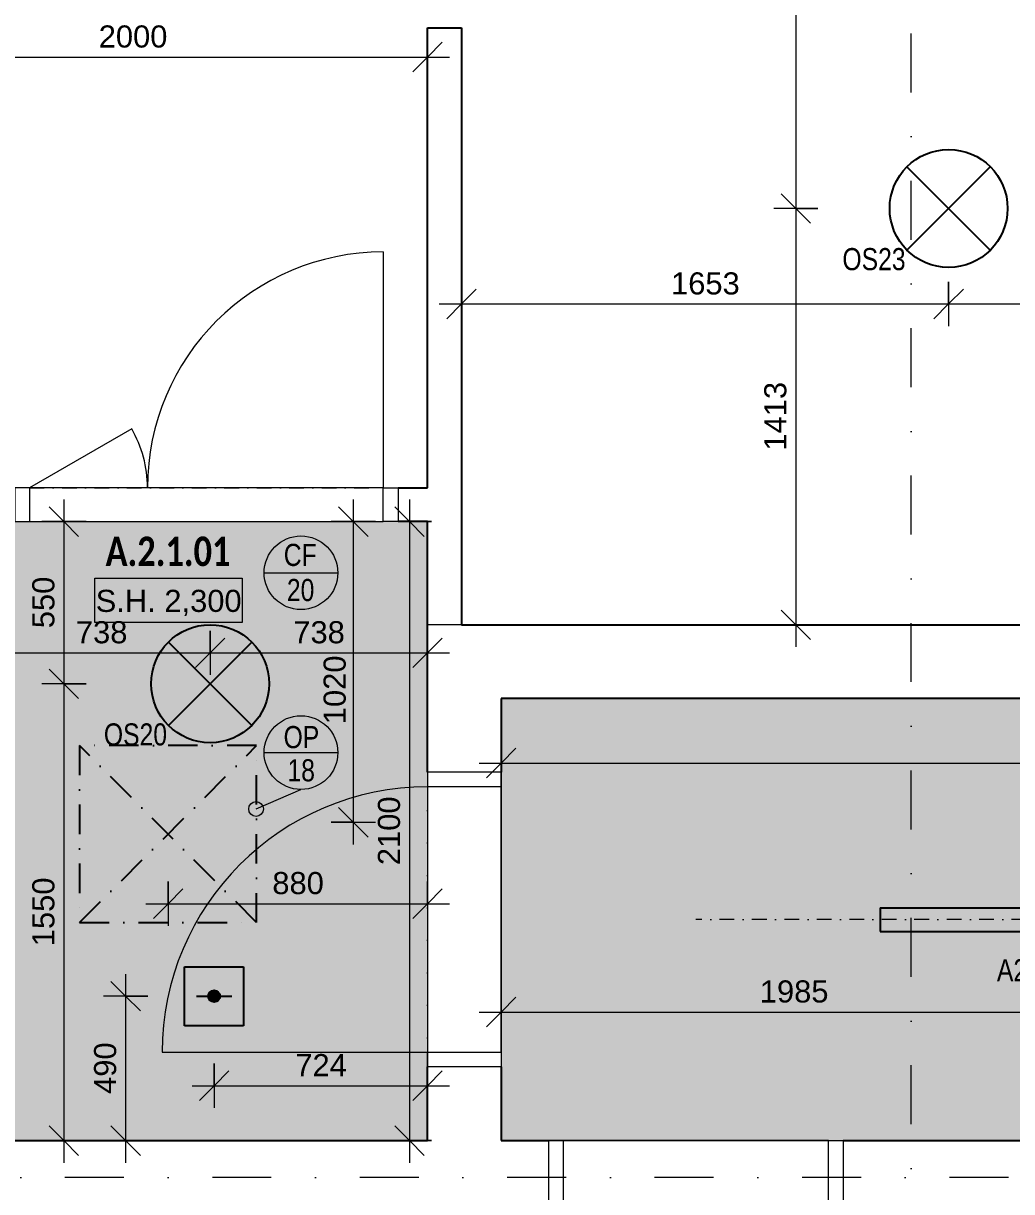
# Model space of a CAD drawing. Header units: millimetres. Extents: x -2015 to 46090, y -3604 to 14301.
# Drawn here: x 5089 to 8441, y 6802 to 10765 of the extents above; entities that cross this region are included whole.
import ezdxf

# ---------------------------------------------------------------- set-up
doc = ezdxf.new("R2010")
doc.units = ezdxf.units.MM
for name, pattern in [('ABMV_DashDot_2_2mm-S0_6mm', [110, 50, -30, 0, -30]), ('HA_DashDot_10mm-S3mm', [500, 200, -150, 0, -150]), ('HA_DashDot_2_2mm-S0_6mm', [110, 50, -30, 0, -30]), ('HA_DashDot_4mm-S1mm', [200, 100, -50, 0, -50])]:
    doc.linetypes.add(name, pattern=pattern)
for name, color, linetype, lineweight in [('A-____-____-DIMS', 9, 'Continuous', 5), ('A-____-____-DIMS-50', 9, 'Continuous', 5), ('A-AREA-____-IDEN', 9, 'Continuous', 9), ('A-CLNG-____-IDEN', 9, 'Continuous', 9), ('A-CLNG-____-PATT', 9, 'Continuous', 9), ('A-DETL-____-OTLN', 9, 'Continuous', 25), ('A-DETL-____-THIN', 9, 'Continuous', 9), ('A-DETL-GENF-OTLN', 9, 'Continuous', 9), ('A-DOOR-____-MCUT', 9, 'HA_DashDot_2_2mm-S0_6mm', 9), ('A-DOOR-____-OTLN', 9, 'Continuous', 9), ('A-DOOR-FRAM-OTLN', 9, 'Continuous', 9), ('A-FLOR-____-OVHD', 9, 'HA_DashDot_4mm-S1mm', 25), ('A-GENM-____-IDEN', 9, 'Continuous', 9), ('A-WALL-____-MCUT', 9, 'Continuous', 9), ('E-LITE-EQPM-IDEN', 9, 'Continuous', 9), ('E-LITE-EQPM-OTLN', 9, 'Continuous', 9), ('G-____-____-DIMS', 9, 'Continuous', 5), ('I-WALL-____-MCUT', 9, 'Continuous', 25), ('S-GRID-____-OTLN', 9, 'Continuous', 5)]:
    doc.layers.add(name, color=color, linetype=linetype, lineweight=lineweight)
doc.styles.add('Arial_1', font='arial.ttf', dxfattribs={"height": 75})
doc.styles.add('Arial_2', font='arial.ttf', dxfattribs={"width": 0.8, "height": 75})
doc.styles.add('Calibri_B', font='calibrib.ttf', dxfattribs={"width": 0.8, "height": 100})
doc.dimstyles.new('Inner_Dimensions', dxfattribs={"dimscale": 304.8, "dimtxt": 76.519455, "dimasz": 0.328084, "dimexe": 0.246063, "dimexo": 0.0625, "dimgap": 0.032808, "dimtad": 1, "dimdec": 0, "dimzin": 0, "dimdsep": 46, "dimtxsty": 'Arial_1', "dimblk1": 'OBLIQUE', "dimblk2": 'OBLIQUE', "dimsah": 1, "dimcen": 0.09, "dimdle": 0.246063, "dimazin": 0, "dimtfac": 1, "dimtdec": 4, "dimtix": 1, "dimtmove": 0, "dimatfit": 3, "dimfxl": 0.246063, "dimfxlon": 1, "dimtvp": 1, "dimtolj": 1, "dimtzin": 0, "dimlwd": 9, "dimlwe": 9, "dimarcsym": 2})
doc.dimstyles.new('Inner_Dimensions_1', dxfattribs={"dimscale": 304.8, "dimtxt": 76.519455, "dimasz": 0.328084, "dimexe": 0.246063, "dimexo": 0.0625, "dimgap": 0.032808, "dimtad": 1, "dimdec": 0, "dimzin": 0, "dimdsep": 46, "dimtxsty": 'Arial_1', "dimblk1": 'OBLIQUE', "dimblk2": 'OBLIQUE', "dimsah": 1, "dimcen": 0.09, "dimdle": 0.246063, "dimazin": 0, "dimtfac": 1, "dimtdec": 4, "dimtix": 1, "dimtmove": 2, "dimatfit": 3, "dimfxl": 0.246063, "dimfxlon": 1, "dimtvp": 1, "dimtolj": 1, "dimtzin": 0, "dimlwd": 9, "dimlwe": 9, "dimarcsym": 2})

# ---------------------------------------------------------------- blocks, each defined once
blk = doc.blocks.new('HA_DR_Single_Swing_Solid - In_BJ_900x2100_Vstupni-2215769-DSP_2NP-A')
at = {"layer": 'A-DOOR-____-MCUT'}
for p, q in [((-450, 125), (450, 125)), ((-450, -125), (450, -125))]:
    blk.add_line(p, q, dxfattribs=at)
at = {"layer": 'A-DOOR-____-OTLN'}
for p, q in [((-500, 125), (500, 125)), ((-500, -125), (500, -125))]:
    blk.add_line(p, q, dxfattribs=at)
at = {"layer": 'A-DOOR-____-OTLN', "lineweight": 5}
blk.add_line((450, -1025), (450, -125), dxfattribs=at)
blk.add_arc((450, -125), 900, 180, 270, dxfattribs=at)
at = {"layer": 'A-DOOR-FRAM-OTLN'}
for p, q in [((-450, 125), (-500, 125)), ((-500, 125), (-500, -125)), ((450, 125), (-450, 125)), ((-450, 125), (-450, -125)), ((450, -125), (450, 125)), ((450, 125), (500, 125)), ((500, 125), (500, -125)), ((-500, -125), (-450, -125)), ((-450, -125), (450, -125)), ((500, -125), (450, -125))]:
    blk.add_line(p, q, dxfattribs=at)
blk = doc.blocks.new('HA_DR_Double_Swing_Solid - In_BJ_1200x2100_800-2099677-DSP_2NP-A')
at = {"layer": 'A-DOOR-____-MCUT'}
for p, q in [((-600, 57.5), (600, 57.5)), ((-600, -57.5), (600, -57.5))]:
    blk.add_line(p, q, dxfattribs=at)
at = {"layer": 'A-DOOR-____-OTLN', "lineweight": 5}
for p, q in [((600, 857.5), (600, 57.5)), ((-253.6, 257.5), (-600, 57.5))]:
    blk.add_line(p, q, dxfattribs=at)
for centre, radius, start, end in [((600, 57.5), 800, 90, 180), ((-600, 57.5), 400, 360, 30)]:
    blk.add_arc(centre, radius, start, end, dxfattribs=at)
at = {"layer": 'A-DOOR-FRAM-OTLN'}
for p, q in [((-650, 57.5), (-650, -57.5)), ((-600, 57.5), (-650, 57.5)), ((-600, 57.5), (-600, -57.5)), ((600, 57.5), (-600, 57.5)), ((600, -57.5), (600, 57.5)), ((600, 57.5), (650, 57.5)), ((650, 57.5), (650, -57.5)), ((-650, -57.5), (-600, -57.5)), ((-600, -57.5), (600, -57.5)), ((650, -57.5), (600, -57.5))]:
    blk.add_line(p, q, dxfattribs=at)
blk = doc.blocks.new('HA_LF_GenericSymbol - OS23_pokoj-V3-DSP_2NP-A')
at = {"layer": 'E-LITE-EQPM-OTLN', "color": 11, "lineweight": 25}
for p, q in [((141.4, 141.4), (-141.4, -141.4)), ((-141.4, 141.4), (141.4, -141.4))]:
    blk.add_line(p, q, dxfattribs=at)
blk.add_circle((0, 0), 200, dxfattribs=at)
blk = doc.blocks.new('HA_LF_GenericSymbol_Linear - svitidlo 1400x80_os10-1866153-DSP_2NP-A')
at = {"layer": 'E-LITE-EQPM-OTLN', "color": 11, "lineweight": 25}
for p, q in [((40, 700), (-40, 700)), ((-40, 700), (-40, -700)), ((40, 700), (40, -700)), ((40, -700), (-40, -700))]:
    blk.add_line(p, q, dxfattribs=at)
blk = doc.blocks.new('HA_LF_GenericSymbol - OS20_chodby-2043339-DSP_2NP-A')
at = {"layer": 'E-LITE-EQPM-OTLN', "color": 11, "lineweight": 25}
for p, q in [((141.4, 141.4), (-141.4, -141.4)), ((-141.4, 141.4), (141.4, -141.4))]:
    blk.add_line(p, q, dxfattribs=at)
blk.add_circle((0, 0), 200, dxfattribs=at)
blk = doc.blocks.new('DIMBLOCK29-DSP_2NP-A')
at = {"layer": 'A-____-____-DIMS-50', "lineweight": 9}
for p, q in [((5226.6, 9075), (5176.6, 9125)), ((5226.6, 9150), (5226.6, 8525)), ((5301.6, 9075), (5151.6, 9075)), ((5226.6, 9075), (5276.6, 9025)), ((5226.6, 9075), (5301.6, 9075)), ((5226.6, 8525), (5176.6, 8575)), ((5301.6, 8525), (5151.6, 8525)), ((5226.6, 8525), (5276.6, 8475)), ((5226.6, 8525), (5301.6, 8525))]:
    blk.add_line(p, q, dxfattribs=at)
at = {"layer": 'A-____-____-DIMS-50', "color": 0, "lineweight": 9, "insert": (5119.2, 8713.5), "char_height": 75, "width": 207.662, "attachment_point": 1, "rotation": 90, "line_spacing_factor": 0.941778, "style": 'Arial_1'}
blk.add_mtext('550', dxfattribs=at)
blk = doc.blocks.new('_Oblique')
at = {"color": 0, "linetype": 'ByBlock', "lineweight": -2}
blk.add_line((-0.5, -0.5), (0.5, 0.5), dxfattribs=at)
blk = doc.blocks.new('DIMBLOCK30-DSP_2NP-A')
at = {"layer": 'A-____-____-DIMS-50', "lineweight": 9}
for p, q in [((5226.6, 8525), (5176.6, 8575)), ((5301.6, 8525), (5151.6, 8525)), ((5226.6, 8525), (5226.6, 6900)), ((5226.6, 8525), (5276.6, 8475)), ((5226.6, 8525), (5301.6, 8525)), ((5226.6, 6975), (5176.6, 7025)), ((5301.6, 6975), (5151.6, 6975)), ((5226.6, 6975), (5276.6, 6925)), ((5226.6, 6975), (5301.6, 6975))]:
    blk.add_line(p, q, dxfattribs=at)
at = {"layer": 'A-____-____-DIMS-50', "color": 0, "lineweight": 9, "insert": (5119.2, 7634.6), "char_height": 75, "width": 276.883, "attachment_point": 1, "rotation": 90, "line_spacing_factor": 0.941778, "style": 'Arial_1'}
blk.add_mtext('1550', dxfattribs=at)
blk = doc.blocks.new('DIMBLOCK54-DSP_2NP-A')
at = {"layer": 'A-____-____-DIMS-50', "lineweight": 9}
for p, q in [((6710, 7486.3), (6710, 7336.3)), ((6710, 7411.3), (6710, 7486.3)), ((6710, 7411.3), (6760, 7461.3)), ((8695, 7486.3), (8695, 7336.3)), ((8695, 7411.3), (8695, 7486.3)), ((8695, 7411.3), (8745, 7461.3)), ((6635, 7411.3), (8695, 7411.3)), ((6710, 7411.3), (6660, 7361.3)), ((8695, 7411.3), (8645, 7361.3))]:
    blk.add_line(p, q, dxfattribs=at)
at = {"layer": 'A-____-____-DIMS-50', "color": 0, "lineweight": 9, "insert": (7587.1, 7518.6), "char_height": 75, "width": 276.883, "attachment_point": 1, "line_spacing_factor": 0.941778, "style": 'Arial_1'}
blk.add_mtext('1985', dxfattribs=at)
blk = doc.blocks.new('DIMBLOCK85-DSP_2NP-A')
at = {"layer": 'A-____-____-DIMS-50', "lineweight": 9}
for p, q in [((7709.4, 11625), (7709.4, 10137.5)), ((7709.4, 11550), (7659.4, 11600)), ((7784.4, 11550), (7634.4, 11550)), ((7709.4, 11550), (7759.4, 11500)), ((7709.4, 11550), (7784.4, 11550)), ((7709.4, 10137.5), (7659.4, 10187.5)), ((7784.4, 10137.5), (7634.4, 10137.5)), ((7709.4, 10137.5), (7759.4, 10087.5)), ((7709.4, 10137.5), (7784.4, 10137.5))]:
    blk.add_line(p, q, dxfattribs=at)
at = {"layer": 'A-____-____-DIMS-50', "color": 0, "lineweight": 9, "insert": (7602.1, 10901.4), "char_height": 75, "width": 276.883, "attachment_point": 1, "rotation": 90, "line_spacing_factor": 0.941778, "style": 'Arial_1'}
blk.add_mtext('1413', dxfattribs=at)
blk = doc.blocks.new('DIMBLOCK86-DSP_2NP-A')
at = {"layer": 'A-____-____-DIMS-50', "lineweight": 9}
for p, q in [((7709.4, 10137.5), (7659.4, 10187.5)), ((7784.4, 10137.5), (7634.4, 10137.5)), ((7709.4, 10137.5), (7709.4, 8650)), ((7709.4, 10137.5), (7759.4, 10087.5)), ((7709.4, 10137.5), (7784.4, 10137.5)), ((7709.4, 8725), (7659.4, 8775)), ((7784.4, 8725), (7634.4, 8725)), ((7709.4, 8725), (7759.4, 8675)), ((7709.4, 8725), (7784.4, 8725))]:
    blk.add_line(p, q, dxfattribs=at)
at = {"layer": 'A-____-____-DIMS-50', "color": 0, "lineweight": 9, "insert": (7602.1, 9315.9), "char_height": 75, "width": 276.883, "attachment_point": 1, "rotation": 90, "line_spacing_factor": 0.941778, "style": 'Arial_1'}
blk.add_mtext('1413', dxfattribs=at)
blk = doc.blocks.new('DIMBLOCK95-DSP_2NP-A')
at = {"layer": 'A-____-____-DIMS-50', "lineweight": 9}
for p, q in [((6208.1, 9075), (6158.1, 9125)), ((6208.1, 9150), (6208.1, 7980)), ((6283.1, 9075), (6133.1, 9075)), ((6208.1, 9075), (6258.1, 9025)), ((6208.1, 9075), (6283.1, 9075)), ((6208.1, 8055), (6158.1, 8105)), ((6133.1, 8055), (6283.1, 8055)), ((6208.1, 8055), (6133.1, 8055)), ((6208.1, 8055), (6258.1, 8005))]:
    blk.add_line(p, q, dxfattribs=at)
at = {"layer": 'A-____-____-DIMS-50', "color": 0, "lineweight": 9, "insert": (6107.4, 8387.8), "char_height": 75, "width": 276.883, "attachment_point": 1, "rotation": 90, "line_spacing_factor": 0.941778, "style": 'Arial_1'}
blk.add_mtext('1020', dxfattribs=at)
blk = doc.blocks.new('HA_TAG_GM_Products - Generic-588599-DSP_2NP-A')
at = {"layer": 'A-GENM-____-IDEN'}
blk.add_line((-2.5, 0), (2.5, 0), dxfattribs=at)
blk.add_circle((0, 0), 2.5, dxfattribs=at)
blk = doc.blocks.new('Spot Elevations - Generic-448778-DSP_2NP-A')
at = {"layer": 'G-____-____-DIMS', "lineweight": 9}
for p, q in [((-5, 0), (-5, 3)), ((-5, 3), (5, 3)), ((5, 3), (5, 0)), ((5, 0), (-5, 0))]:
    blk.add_line(p, q, dxfattribs=at)
blk = doc.blocks.new('HA_Tag_Ceiling - Group _ Type Mark-1591810-DSP_2NP-A')
at = {"layer": 'A-CLNG-____-IDEN'}
blk.add_line((-2.5, 0), (2.5, 0), dxfattribs=at)
blk.add_circle((0, 0), 2.5, dxfattribs=at)
blk = doc.blocks.new('DIMBLOCK104-DSP_2NP-A')
at = {"layer": 'A-____-____-DIMS-50', "lineweight": 9}
for p, q in [((5580, 7853.9), (5580, 7703.9)), ((5580, 7778.9), (5580, 7853.9)), ((6460, 7853.9), (6460, 7703.9)), ((6460, 7778.9), (6460, 7853.9)), ((5580, 7778.9), (5630, 7828.9)), ((6460, 7778.9), (6510, 7828.9)), ((5505, 7778.9), (6535, 7778.9)), ((5580, 7778.9), (5530, 7728.9)), ((6460, 7778.9), (6410, 7728.9))]:
    blk.add_line(p, q, dxfattribs=at)
at = {"layer": 'A-____-____-DIMS-50', "color": 0, "lineweight": 9, "insert": (5933.5, 7886.3), "char_height": 75, "width": 207.662, "attachment_point": 1, "line_spacing_factor": 0.941778, "style": 'Arial_1'}
blk.add_mtext('880', dxfattribs=at)
blk = doc.blocks.new('DIMBLOCK107-DSP_2NP-A')
at = {"layer": 'A-____-____-DIMS-50', "lineweight": 9}
for p, q in [((5736.1, 7236.3), (5736.1, 7086.3)), ((5736.1, 7161.3), (5736.1, 7236.3)), ((6460, 7236.3), (6460, 7086.3)), ((6460, 7161.3), (6460, 7236.3)), ((5736.1, 7161.3), (5786.1, 7211.3)), ((6460, 7161.3), (6510, 7211.3)), ((5661.1, 7161.3), (6535, 7161.3)), ((5736.1, 7161.3), (5686.1, 7111.3)), ((6460, 7161.3), (6410, 7111.3))]:
    blk.add_line(p, q, dxfattribs=at)
at = {"layer": 'A-____-____-DIMS-50', "color": 0, "lineweight": 9, "insert": (6011.5, 7268.6), "char_height": 75, "width": 207.662, "attachment_point": 1, "line_spacing_factor": 0.941778, "style": 'Arial_1'}
blk.add_mtext('724', dxfattribs=at)
blk = doc.blocks.new('DIMBLOCK108-DSP_2NP-A')
at = {"layer": 'A-____-____-DIMS-50', "lineweight": 9}
for p, q in [((5436, 7540), (5436, 6900)), ((5436, 7465), (5386, 7515)), ((5511, 7465), (5361, 7465)), ((5436, 7465), (5486, 7415)), ((5436, 7465), (5511, 7465)), ((5436, 6975), (5386, 7025)), ((5511, 6975), (5361, 6975)), ((5436, 6975), (5486, 6925)), ((5436, 6975), (5511, 6975))]:
    blk.add_line(p, q, dxfattribs=at)
at = {"layer": 'A-____-____-DIMS-50', "color": 0, "lineweight": 9, "insert": (5328.7, 7133.5), "char_height": 75, "width": 207.662, "attachment_point": 1, "rotation": 90, "line_spacing_factor": 0.941778, "style": 'Arial_1'}
blk.add_mtext('490', dxfattribs=at)
blk = doc.blocks.new('DIMBLOCK113-DSP_2NP-A')
at = {"layer": 'A-____-____-DIMS-50', "lineweight": 9}
for p, q in [((4985, 8704.9), (4985, 8554.9)), ((4985, 8629.9), (4985, 8704.9)), ((5722.5, 8704.9), (5722.5, 8554.9)), ((5722.5, 8629.9), (5722.5, 8704.9)), ((4985, 8629.9), (5035, 8679.9)), ((5722.5, 8629.9), (5772.5, 8679.9)), ((4910, 8629.9), (5722.5, 8629.9)), ((4985, 8629.9), (4935, 8579.9)), ((5722.5, 8629.9), (5672.5, 8579.9))]:
    blk.add_line(p, q, dxfattribs=at)
at = {"layer": 'A-____-____-DIMS-50', "color": 0, "lineweight": 9, "insert": (5267.2, 8737.3), "char_height": 75, "width": 207.662, "attachment_point": 1, "line_spacing_factor": 0.941778, "style": 'Arial_1'}
blk.add_mtext('738', dxfattribs=at)
blk = doc.blocks.new('DIMBLOCK114-DSP_2NP-A')
at = {"layer": 'A-____-____-DIMS-50', "lineweight": 9}
for p, q in [((5722.5, 8704.9), (5722.5, 8554.9)), ((5722.5, 8629.9), (5722.5, 8704.9)), ((6460, 8704.9), (6460, 8554.9)), ((6460, 8629.9), (6460, 8704.9)), ((5722.5, 8629.9), (5772.5, 8679.9)), ((6460, 8629.9), (6510, 8679.9)), ((5722.5, 8629.9), (5672.5, 8579.9)), ((5722.5, 8629.9), (6535, 8629.9)), ((6460, 8629.9), (6410, 8579.9))]:
    blk.add_line(p, q, dxfattribs=at)
at = {"layer": 'A-____-____-DIMS-50', "color": 0, "lineweight": 9, "insert": (6004.7, 8737.3), "char_height": 75, "width": 207.662, "attachment_point": 1, "line_spacing_factor": 0.941778, "style": 'Arial_1'}
blk.add_mtext('738', dxfattribs=at)
blk = doc.blocks.new('DIMBLOCK127-DSP_2NP-A')
at = {"layer": 'A-____-____-DIMS-50', "lineweight": 9}
for p, q in [((6575, 9888.4), (6575, 9738.4)), ((6575, 9813.4), (6575, 9888.4)), ((8227.7, 9888.4), (8227.7, 9738.4)), ((8227.7, 9813.4), (8227.7, 9888.4)), ((6575, 9813.4), (6625, 9863.4)), ((8227.7, 9813.4), (8277.7, 9863.4)), ((6500, 9813.4), (8227.7, 9813.4)), ((6575, 9813.4), (6525, 9763.4)), ((8227.7, 9813.4), (8177.7, 9763.4))]:
    blk.add_line(p, q, dxfattribs=at)
at = {"layer": 'A-____-____-DIMS-50', "color": 0, "lineweight": 9, "insert": (7286, 9920.7), "char_height": 75, "width": 276.883, "attachment_point": 1, "line_spacing_factor": 0.941778, "style": 'Arial_1'}
blk.add_mtext('1653', dxfattribs=at)
blk = doc.blocks.new('DIMBLOCK128-DSP_2NP-A')
at = {"layer": 'A-____-____-DIMS-50', "lineweight": 9}
for p, q in [((8227.7, 9888.4), (8227.7, 9738.4)), ((8227.7, 9813.4), (8227.7, 9888.4)), ((9880.4, 9888.4), (9880.4, 9738.4)), ((9880.4, 9813.4), (9880.4, 9888.4)), ((8227.7, 9813.4), (8277.7, 9863.4)), ((9880.4, 9813.4), (9930.4, 9863.4)), ((8227.7, 9813.4), (8177.7, 9763.4)), ((8227.7, 9813.4), (9955.4, 9813.4)), ((9880.4, 9813.4), (9830.4, 9763.4))]:
    blk.add_line(p, q, dxfattribs=at)
at = {"layer": 'A-____-____-DIMS-50', "color": 0, "lineweight": 9, "insert": (8938.7, 9920.7), "char_height": 75, "width": 276.883, "attachment_point": 1, "line_spacing_factor": 0.941778, "style": 'Arial_1'}
blk.add_mtext('1653', dxfattribs=at)
blk = doc.blocks.new('DIMBLOCK131-DSP_2NP-A')
at = {"layer": 'A-____-____-DIMS-50', "lineweight": 9}
for p, q in [((4460, 10576.1), (4460, 10726.1)), ((6460, 10726.1), (6460, 10576.1)), ((6460, 10651.1), (6460, 10726.1)), ((4460, 10651.1), (4510, 10701.1)), ((6460, 10651.1), (6510, 10701.1)), ((4385, 10651.1), (6535, 10651.1)), ((4460, 10651.1), (4410, 10601.1)), ((4460, 10651.1), (4460, 10576.1)), ((6460, 10651.1), (6410, 10601.1))]:
    blk.add_line(p, q, dxfattribs=at)
at = {"layer": 'A-____-____-DIMS-50', "color": 0, "lineweight": 9, "insert": (5344.6, 10758.4), "char_height": 75, "width": 276.883, "attachment_point": 1, "line_spacing_factor": 0.941778, "style": 'Arial_1'}
blk.add_mtext('2000', dxfattribs=at)
blk = doc.blocks.new('DIMBLOCK163-DSP_2NP-A')
at = {"layer": 'A-____-____-DIMS-50', "lineweight": 9}
for p, q in [((6710, 8330.9), (6710, 8180.9)), ((6710, 8255.9), (6710, 8330.9)), ((18845, 8330.9), (18845, 8180.9)), ((18845, 8255.9), (18845, 8330.9)), ((6710, 8255.9), (6760, 8305.9)), ((18845, 8255.9), (18895, 8305.9)), ((6635, 8255.9), (18920, 8255.9)), ((6710, 8255.9), (6660, 8205.9)), ((18845, 8255.9), (18795, 8205.9))]:
    blk.add_line(p, q, dxfattribs=at)
at = {"layer": 'A-____-____-DIMS-50', "color": 0, "lineweight": 9, "insert": (12633.3, 8363.2), "char_height": 75, "width": 346.103, "attachment_point": 1, "line_spacing_factor": 0.941778, "style": 'Arial_1'}
blk.add_mtext('12135', dxfattribs=at)
blk = doc.blocks.new('DIMBLOCK167-DSP_2NP-A')
at = {"layer": 'A-____-____-DIMS-50', "lineweight": 9}
for p, q in [((6399, 9075), (6349, 9125)), ((6399, 9150), (6399, 6900)), ((6474, 9075), (6324, 9075)), ((6399, 9075), (6449, 9025)), ((6399, 9075), (6474, 9075)), ((6399, 6975), (6349, 7025)), ((6474, 6975), (6324, 6975)), ((6399, 6975), (6449, 6925)), ((6399, 6975), (6474, 6975))]:
    blk.add_line(p, q, dxfattribs=at)
at = {"layer": 'A-____-____-DIMS-50', "color": 0, "lineweight": 9, "insert": (6291.6, 7909.6), "char_height": 75, "width": 276.883, "attachment_point": 1, "rotation": 90, "line_spacing_factor": 0.941778, "style": 'Arial_1'}
blk.add_mtext('2100', dxfattribs=at)

msp = doc.modelspace()

# ---------------------------------------------------------------- hatches: boundary and pattern name
at = {"layer": 'A-CLNG-____-PATT', "lineweight": 5}
msp.add_hatch(color=256, dxfattribs=at).paths.add_polyline_path([(6920, 6975), (18845, 6975), (18845, 8475), (16710, 8475), (16710, 11550), (14910, 11550), (14910, 8475), (6710, 8475), (6710, 6975), (6870, 6975)])
h = msp.add_hatch(color=256, dxfattribs=at)
h.paths.add_polyline_path([(4985, 6975), (6460, 6975), (6460, 9075), (4985, 9075), (4985.2, 8580), (5005, 8580), (5005, 7655), (4985, 7655)])
h.paths.add_polyline_path([(5736.1, 7445), (5730.9, 7445.7), (5726.1, 7447.7), (5721.9, 7450.9), (5718.8, 7455), (5716.8, 7459.8), (5716.1, 7465), (5716.8, 7470.2), (5718.8, 7475), (5721.9, 7479.1), (5726.1, 7482.3), (5730.9, 7484.3), (5736.1, 7485), (5741.3, 7484.3), (5746.1, 7482.3), (5750.2, 7479.1), (5753.4, 7475), (5755.4, 7470.2), (5756.1, 7465), (5755.4, 7459.8), (5753.4, 7455), (5750.2, 7450.9), (5746.1, 7447.7), (5741.3, 7445.7)])
at = {"layer": 'A-DETL-GENF-OTLN'}
msp.add_hatch(color=1, dxfattribs=at).paths.add_polyline_path([(5736.1, 7445), (5741.3, 7445.7), (5746.1, 7447.7), (5750.2, 7450.9), (5753.4, 7455), (5755.4, 7459.8), (5756.1, 7465), (5755.4, 7470.2), (5753.4, 7475), (5750.2, 7479.1), (5746.1, 7482.3), (5741.3, 7484.3), (5736.1, 7485), (5730.9, 7484.3), (5726.1, 7482.3), (5721.9, 7479.1), (5718.8, 7475), (5716.8, 7470.2), (5716.1, 7465), (5716.8, 7459.8), (5718.8, 7455), (5721.9, 7450.9), (5726.1, 7447.7), (5730.9, 7445.7)])
at = {"layer": 'A-GENM-____-IDEN'}
h = msp.add_hatch(color=256, dxfattribs=at)
edge = h.paths.add_edge_path()
edge.add_arc((5878.4, 8100.1), 25, 0, 360)

# ---------------------------------------------------------------- linework, layer by layer
at = {"layer": 'A-DETL-____-OTLN', "linetype": 'ABMV_DashDot_2_2mm-S0_6mm', "lineweight": 5}
msp.add_line((17960, 7725), (7370, 7725), dxfattribs=at)
at = {"layer": 'A-DETL-____-OTLN'}
for p, q in [((5636.1, 7565), (5836.1, 7565)), ((5636.1, 7365), (5636.1, 7565)), ((5836.1, 7565), (5836.1, 7365)), ((5676.1, 7465), (5796.1, 7465)), ((5736.1, 7445), (5736.1, 7485)), ((5836.1, 7365), (5636.1, 7365))]:
    msp.add_line(p, q, dxfattribs=at)
msp.add_circle((5736.1, 7465), 20, dxfattribs=at)
at = {"layer": 'A-DETL-____-THIN'}
for start, end in [(0, 180), (180, 0)]:
    msp.add_arc((5736.1, 7465), 20, start, end, dxfattribs=at)
at = {"layer": 'A-FLOR-____-OVHD'}
for p, q in [((5880, 8315), (5280, 8315)), ((5280, 8315), (5280, 7715)), ((5880, 7715), (5280, 8315)), ((5280, 7715), (5880, 8315)), ((5880, 7715), (5880, 8315)), ((5280, 7715), (5880, 7715))]:
    msp.add_line(p, q, dxfattribs=at)
at = {"layer": 'A-GENM-____-IDEN'}
msp.add_line((5878.4, 8100.1), (6030.7, 8166.5), dxfattribs=at)
msp.add_circle((5878.4, 8100.1), 25, dxfattribs=at)
at = {"layer": 'A-WALL-____-MCUT'}
msp.add_line((6575, 8725), (6460, 8725), dxfattribs=at)
at = {"layer": 'I-WALL-____-MCUT'}
for p, q in [((6460, 9190), (6460, 10750)), ((6460, 10750), (6575, 10750)), ((6575, 10750), (6575, 8725)), ((6360, 9190), (6460, 9190)), ((6460, 9075), (6360, 9075)), ((6460, 8225), (6460, 9075)), ((6575, 8725), (9880.4, 8725)), ((6710, 8475), (6710, 8225)), ((13860, 8475), (6710, 8475)), ((6460, 6975), (6460, 7225)), ((6710, 7225), (6710, 6975)), ((4985, 6975), (6460, 6975)), ((6710, 6975), (6870, 6975)), ((7870, 6975), (11475, 6975))]:
    msp.add_line(p, q, dxfattribs=at)
at = {"layer": 'S-GRID-____-OTLN', "linetype": 'HA_DashDot_10mm-S3mm', "lineweight": 9}
for p, q in [((8100, -1971.1), (8100, 12668.2)), ((25434, 6850), (-414.9, 6850))]:
    msp.add_line(p, q, dxfattribs=at)

# ---------------------------------------------------------------- block references
at = {"layer": 'A-CLNG-____-IDEN', "xscale": 49.99999999999998, "yscale": 49.99999999999998, "zscale": 49.99999999999998}
msp.add_blockref('HA_Tag_Ceiling - Group _ Type Mark-1591810-DSP_2NP-A', (6030.7, 8901.5), dxfattribs=at)
at = {"layer": 'A-DOOR-____-OTLN'}
for name, p in [('HA_DR_Double_Swing_Solid - In_BJ_1200x2100_800-2099677-DSP_2NP-A', (5710, 9132.5)), ('HA_DR_Single_Swing_Solid - In_BJ_900x2100_Vstupni-2215769-DSP_2NP-A', (7370, 6850))]:
    msp.add_blockref(name, p, dxfattribs=at)
at = {"layer": 'A-DOOR-____-OTLN', "rotation": 270.0000000000001}
msp.add_blockref('HA_DR_Single_Swing_Solid - In_BJ_900x2100_Vstupni-2215769-DSP_2NP-A', (6585, 7725), dxfattribs=at)
at = {"layer": 'A-GENM-____-IDEN', "xscale": 49.99999999999998, "yscale": 49.99999999999998, "zscale": 49.99999999999998}
msp.add_blockref('HA_TAG_GM_Products - Generic-588599-DSP_2NP-A', (6030.7, 8291.5), dxfattribs=at)
at = {"layer": 'E-LITE-EQPM-OTLN', "color": 11, "lineweight": 25}
for name, p in [('HA_LF_GenericSymbol - OS23_pokoj-V3-DSP_2NP-A', (8227.7, 10137.5)), ('HA_LF_GenericSymbol - OS20_chodby-2043339-DSP_2NP-A', (5722.5, 8525))]:
    msp.add_blockref(name, p, dxfattribs=at)
at = {"layer": 'E-LITE-EQPM-OTLN', "color": 11, "lineweight": 25, "rotation": 89.9999999999999}
msp.add_blockref('HA_LF_GenericSymbol_Linear - svitidlo 1400x80_os10-1866153-DSP_2NP-A', (8695, 7725), dxfattribs=at)
at = {"layer": 'G-____-____-DIMS', "lineweight": 9, "xscale": 49.99999999999998, "yscale": 49.99999999999998, "zscale": 49.99999999999998}
msp.add_blockref('Spot Elevations - Generic-448778-DSP_2NP-A', (5581.1, 8732.8), dxfattribs=at)

# ---------------------------------------------------------------- texts
at = {"layer": 'A-AREA-____-IDEN', "lineweight": 5, "insert": (5367.8, 9024.3), "char_height": 100, "width": 525.907, "attachment_point": 1, "style": 'Calibri_B'}
msp.add_mtext('A.2.1.01', dxfattribs=at)
at = {"layer": 'A-CLNG-____-IDEN', "lineweight": 5, "char_height": 75, "attachment_point": 1, "style": 'Arial_2'}
for s, insert, width in [('CF', (5972.3, 8999.6), 137.89), ('20', (5982.9, 8880.5), 115.443)]:
    msp.add_mtext(s, dxfattribs=dict(at, insert=insert, width=width))
at = {"layer": 'A-GENM-____-IDEN', "lineweight": 5, "char_height": 75, "attachment_point": 1, "style": 'Arial_2'}
for s, insert, width in [('OP', (5971.7, 8381.6), 147.51), ('18', (5984.9, 8268.9), 115.443)]:
    msp.add_mtext(s, dxfattribs=dict(at, insert=insert, width=width))
at = {"layer": 'E-LITE-EQPM-IDEN', "lineweight": 5, "char_height": 75, "attachment_point": 1, "style": 'Arial_2'}
for s, insert, width in [('OS23', (7867.3, 10003.1), 262.953), ('OS20', (5362.1, 8390.6), 262.953), ('A2', (8391.4, 7590.6), 125.063)]:
    msp.add_mtext(s, dxfattribs=dict(at, insert=insert, width=width))
at = {"layer": 'G-____-____-DIMS', "lineweight": 9, "insert": (5334.4, 8843.7), "char_height": 75, "width": 592.246, "attachment_point": 1, "line_spacing_factor": 0.941778, "style": 'Arial_1'}
msp.add_mtext('S.H. 2,300', dxfattribs=at)

# ---------------------------------------------------------------- dimensions: what is measured, and where the dimension line sits
at = {"layer": 'A-____-____-DIMS', "lineweight": 9}
for base, p1, p2, override, picture, middle in [((7709.4198628, 10137.5), (7784.4198628, 11550), (7784.4198628, 10137.5), {"dimpost": '<>', "dimfxl": 1412.5}, 'DIMBLOCK85-DSP_2NP-A', (7652.0526375, 11039.8247037)), ((6208.1, 8055), (6283.1, 9075), (6133.1, 8055), {"dimpost": '<>', "dimfxl": 1030.970417}, 'DIMBLOCK95-DSP_2NP-A', (6157.4, 8526.3))]:
    dim = msp.add_linear_dim(base=base, p1=p1, p2=p2, angle=90, dimstyle='Inner_Dimensions_1', override=override, dxfattribs=at)
    dim.commit()
    dim.dimension.update_dxf_attribs({"geometry": picture, "text_midpoint": middle, "dimtype": 160, "text_rotation": 90})
for base, p1, p2, override, picture, middle in [((6460, 10651.1), (4460, 10576.1), (6460, 10726.1), {"dimpost": '<>', "dimfxl": 2005.617112}, 'DIMBLOCK131-DSP_2NP-A', (5460, 10699.4)), ((8227.7, 9813.4), (6575, 9888.4), (8227.7, 9888.4), {"dimpost": '<>', "dimfxl": 1652.7}, 'DIMBLOCK127-DSP_2NP-A', (7401.4, 9861.7)), ((9880.4, 9813.4), (8227.7, 9888.4), (9880.4, 9888.4), {"dimpost": '<>', "dimfxl": 1652.7}, 'DIMBLOCK128-DSP_2NP-A', (9054.1, 9861.7)), ((5722.5, 8629.8881188), (4985, 8704.8881188), (5722.5, 8704.8881188), {"dimpost": '<>', "dimfxl": 737.5}, 'DIMBLOCK113-DSP_2NP-A', (5353.75, 8678.2066729)), ((6460, 8629.8881188), (5722.5, 8704.8881188), (6460, 8704.8881188), {"dimpost": '<>', "dimfxl": 737.5}, 'DIMBLOCK114-DSP_2NP-A', (6091.25, 8678.2066729)), ((18845, 8255.9), (6710, 8330.9), (18845, 8330.9), {"dimpost": '<>', "dimfxl": 12135}, 'DIMBLOCK163-DSP_2NP-A', (12777.5, 8304.2)), ((6460, 7778.9), (5580, 7853.9), (6460, 7853.9), {"dimpost": '<>', "dimfxl": 880}, 'DIMBLOCK104-DSP_2NP-A', (6020, 7827.2)), ((8695, 7411.3), (6710, 7486.3), (8695, 7486.3), {"dimpost": '<>', "dimfxl": 1985}, 'DIMBLOCK54-DSP_2NP-A', (7702.5, 7459.6)), ((6460, 7161.3), (5736.1, 7236.3), (6460, 7236.3), {"dimpost": '<>', "dimfxl": 723.910092}, 'DIMBLOCK107-DSP_2NP-A', (6098, 7208.9))]:
    dim = msp.add_linear_dim(base=base, p1=p1, p2=p2, dimstyle='Inner_Dimensions', override=override, dxfattribs=at)
    dim.commit()
    dim.dimension.update_dxf_attribs({"geometry": picture, "text_midpoint": middle})
for base, p1, p2, override, picture, middle in [((7709.4198628, 8725), (7784.4198628, 10137.5), (7784.4198628, 8725), {"dimpost": '<>', "dimfxl": 1412.5}, 'DIMBLOCK86-DSP_2NP-A', (7661.1013087, 9431.25)), ((5226.6, 8525), (5301.6, 9075), (5301.6, 8525), {"dimpost": '<>', "dimfxl": 550}, 'DIMBLOCK29-DSP_2NP-A', (5178.3, 8800)), ((6399, 6975), (6474, 9075), (6474, 6975), {"dimpost": '<>', "dimfxl": 2100}, 'DIMBLOCK167-DSP_2NP-A', (6350.7, 8025)), ((5226.6, 6975), (5301.6, 8525), (5301.6, 6975), {"dimpost": '<>', "dimfxl": 1550}, 'DIMBLOCK30-DSP_2NP-A', (5178.3, 7750)), ((5436, 6975), (5511, 7465), (5511, 6975), {"dimpost": '<>', "dimfxl": 490}, 'DIMBLOCK108-DSP_2NP-A', (5387.7, 7220))]:
    dim = msp.add_linear_dim(base=base, p1=p1, p2=p2, angle=90, dimstyle='Inner_Dimensions', override=override, dxfattribs=at)
    dim.commit()
    dim.dimension.update_dxf_attribs({"geometry": picture, "text_midpoint": middle})

doc.saveas('drawing.dxf')
